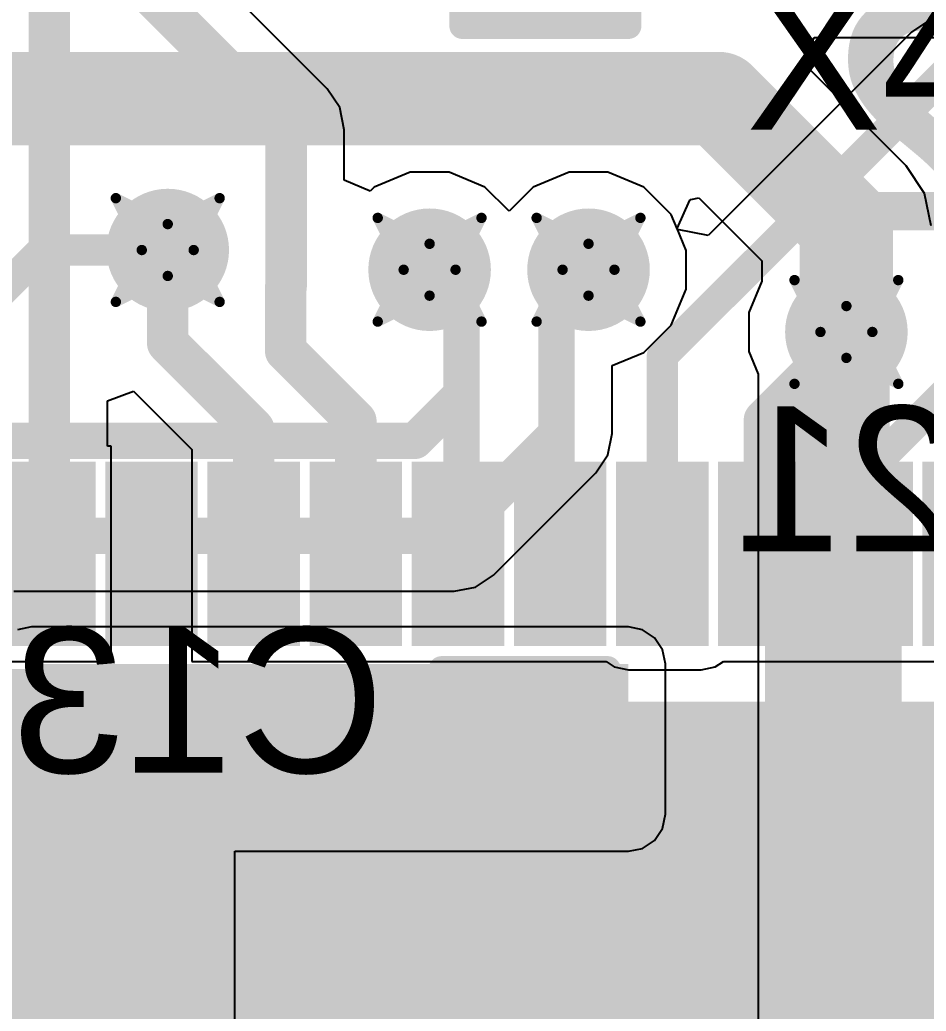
# Model space of a CAD drawing. Header units: inches. Extents: x -8 to 384, y -12 to 64.
# Drawn here: x 5.988 to 10.423, y 10.212 to 15.067 of the extents above; entities that cross this region are included whole.
import ezdxf

# ---------------------------------------------------------------- set-up
doc = ezdxf.new("R2010")
doc.units = ezdxf.units.IN
for name, color, linetype in [('Board_outline', 216, 'Continuous'), ('Bottom Layer', 5, 'Continuous'), ('Bottom Overlay', 54, 'Continuous'), ('Bottom Paste', 16, 'Continuous'), ('Bottom Solder', 6, 'Continuous'), ('Drill Drawing', 1, 'Continuous'), ('Top Layer', 1, 'Continuous'), ('Top Overlay', 2, 'Continuous'), ('Top Paste', 8, 'Continuous'), ('Top Solder', 216, 'Continuous'), ('Via Holes', 16, 'Continuous')]:
    doc.layers.add(name, color=color, linetype=linetype)
doc.styles.add('Arial', font='', dxfattribs={"height": 0.2})
doc.styles.add('Arial_Bold', font='', dxfattribs={"height": 0.2})
doc.styles.get('Arial').set_extended_font_data('Arial')
doc.styles.get('Arial_Bold').set_extended_font_data('Arial', bold=True)

# ---------------------------------------------------------------- blocks, each defined once
blk = doc.blocks.new('QFN64_45')
at = {"layer": 'Top Layer'}
for points in [[(-2.37500033, 4.050000789999999), (-2.37500033, 4.75000193), (-2.12500083, 4.75000193), (-2.12500083, 4.050000789999999)], [(-1.87499879, 4.050000789999999), (-1.87499879, 4.75000193), (-1.62499929, 4.75000193), (-1.62499929, 4.050000789999999)], [(-1.37499979, 4.050000789999999), (-1.37499979, 4.75000193), (-1.12500029, 4.75000193), (-1.12500029, 4.050000789999999)], [(-0.8750007900000001, 4.050000789999999), (-0.8750007900000001, 4.75000193), (-0.6250012899999999, 4.75000193), (-0.6250012899999999, 4.050000789999999)], [(-0.37499925, 4.050000789999999), (-0.37499925, 4.75000193), (-0.12499975, 4.75000193), (-0.12499975, 4.050000789999999)], [(0.12499975, 4.050000789999999), (0.12499975, 4.75000193), (0.37499925, 4.75000193), (0.37499925, 4.050000789999999)], [(0.6250012899999999, 4.050000789999999), (0.6250012899999999, 4.75000193), (0.8750007900000001, 4.75000193), (0.8750007900000001, 4.050000789999999)], [(1.12500029, 4.050000789999999), (1.12500029, 4.75000193), (1.37499979, 4.75000193), (1.37499979, 4.050000789999999)], [(1.62499929, 4.050000789999999), (1.62499929, 4.75000193), (1.87499879, 4.75000193), (1.87499879, 4.050000789999999)], [(3.57500047, -3.57500047), (-3.57500047, -3.57500047), (-3.57500047, 3.57500047), (3.57500047, 3.57500047)]]:
    blk.add_hatch(color=1, dxfattribs=at).paths.add_polyline_path(points)
at = {"layer": 'Top Paste'}
for points in [[(-2.37500033, 4.050000789999999), (-2.37500033, 4.75000193), (-2.12500083, 4.75000193), (-2.12500083, 4.050000789999999)], [(-1.87499879, 4.050000789999999), (-1.87499879, 4.75000193), (-1.62499929, 4.75000193), (-1.62499929, 4.050000789999999)], [(-1.37499979, 4.050000789999999), (-1.37499979, 4.75000193), (-1.12500029, 4.75000193), (-1.12500029, 4.050000789999999)], [(-0.8750007900000001, 4.050000789999999), (-0.8750007900000001, 4.75000193), (-0.6250012899999999, 4.75000193), (-0.6250012899999999, 4.050000789999999)], [(-0.37499925, 4.050000789999999), (-0.37499925, 4.75000193), (-0.12499975, 4.75000193), (-0.12499975, 4.050000789999999)], [(0.12499975, 4.050000789999999), (0.12499975, 4.75000193), (0.37499925, 4.75000193), (0.37499925, 4.050000789999999)], [(0.6250012899999999, 4.050000789999999), (0.6250012899999999, 4.75000193), (0.8750007900000001, 4.75000193), (0.8750007900000001, 4.050000789999999)], [(1.12500029, 4.050000789999999), (1.12500029, 4.75000193), (1.37499979, 4.75000193), (1.37499979, 4.050000789999999)], [(1.62499929, 4.050000789999999), (1.62499929, 4.75000193), (1.87499879, 4.75000193), (1.87499879, 4.050000789999999)], [(3.57500047, -3.57500047), (-3.57500047, -3.57500047), (-3.57500047, 3.57500047), (3.57500047, 3.57500047)]]:
    blk.add_hatch(color=8, dxfattribs=at).paths.add_polyline_path(points)
at = {"layer": 'Top Solder'}
for points in [[(-2.47660033, 3.94840079), (-2.47660033, 4.85160193), (-2.02340083, 4.85160193), (-2.02340083, 3.94840079)], [(-1.97659879, 3.94840079), (-1.97659879, 4.85160193), (-1.52339929, 4.85160193), (-1.52339929, 3.94840079)], [(-1.47659979, 3.94840079), (-1.47659979, 4.85160193), (-1.02340029, 4.85160193), (-1.02340029, 3.94840079)], [(-0.9766007899999999, 3.94840079), (-0.9766007899999999, 4.85160193), (-0.5234012899999999, 4.85160193), (-0.5234012899999999, 3.94840079)], [(-0.47659925, 3.94840079), (-0.47659925, 4.85160193), (-0.02339974999999996, 4.85160193), (-0.02339975000000004, 3.94840079)], [(0.02339974999999996, 3.94840079), (0.02339975000000004, 4.85160193), (0.47659925, 4.85160193), (0.47659925, 3.94840079)], [(0.5234012899999999, 3.94840079), (0.5234012899999999, 4.85160193), (0.9766007899999999, 4.85160193), (0.9766007899999999, 3.94840079)], [(1.02340029, 3.94840079), (1.02340029, 4.85160193), (1.47659979, 4.85160193), (1.47659979, 3.94840079)], [(1.52339929, 3.94840079), (1.52339929, 4.85160193), (1.97659879, 4.85160193), (1.97659879, 3.94840079)], [(2.02340083, 3.94840079), (2.02340083, 4.85160193), (2.47660033, 4.85160193), (2.47660033, 3.94840079)], [(3.676600469999999, -3.67660047), (-3.67660047, -3.676600469999999), (-3.676600469999999, 3.67660047), (3.67660047, 3.676600469999999)]]:
    blk.add_hatch(color=216, dxfattribs=at).paths.add_polyline_path(points)
blk = doc.blocks.new('C___0402_B_91')
at = {"layer": 'Bottom Layer'}
for points in [[(-0.2412999999999999, 0.3174999999999999), (-0.2413000000000001, -0.3175), (-0.6985, -0.3174999999999999), (-0.6985, 0.3175)], [(0.6985, 0.3174999999999999), (0.6985, -0.3175), (0.2412999999999999, -0.3174999999999999), (0.2413000000000001, 0.3175)]]:
    blk.add_hatch(color=5, dxfattribs=at).paths.add_polyline_path(points)
at = {"layer": 'Bottom Paste'}
for points in [[(-0.2412999999999999, 0.3174999999999999), (-0.2413000000000001, -0.3175), (-0.6985, -0.3174999999999999), (-0.6985, 0.3175)], [(0.6985, 0.3174999999999999), (0.6985, -0.3175), (0.2412999999999999, -0.3174999999999999), (0.2413000000000001, 0.3175)]]:
    blk.add_hatch(color=16, dxfattribs=at).paths.add_polyline_path(points)
at = {"layer": 'Bottom Solder'}
for points in [[(-0.1813001199999999, 0.3774998799999999), (-0.1813001200000001, -0.3774998800000001), (-0.7584998799999999, -0.3774998799999999), (-0.7584998799999999, 0.3774998800000001)], [(0.7584998799999999, 0.3774998799999999), (0.7584998799999999, -0.3774998800000001), (0.1813001199999999, -0.3774998799999999), (0.1813001200000001, 0.3774998800000001)]]:
    blk.add_hatch(color=6, dxfattribs=at).paths.add_polyline_path(points)
at = {"layer": 'Bottom Overlay'}
for points in [[(-0.7874, -0.4064, 0.127, 0.127, 0), (-0.7874, 0.4064, 0.127, 0.127, 0)], [(-0.7874, 0.4064, 0.127, 0.127, 0), (-0.2794, 0.4064, 0.127, 0.127, 0)], [(0.2794, 0.4064, 0.127, 0.127, 0), (0.7874, 0.4064, 0.127, 0.127, 0)], [(0.7874, -0.4064, 0.127, 0.127, 0), (0.7874, 0.4064, 0.127, 0.127, 0)], [(-0.7874, -0.4064, 0.127, 0.127, 0), (-0.2794, -0.4064, 0.127, 0.127, 0)], [(0.2794, -0.4064, 0.127, 0.127, 0), (0.7874, -0.4064, 0.127, 0.127, 0)]]:
    blk.add_lwpolyline(points, format="xyseb", dxfattribs=at)
for points in [[(-0.8191499999999999, 0.4064, 0.0635, 0.0635, 1), (-0.7556499999999999, 0.4064, 0.0635, 0.0635, 1)], [(-0.8191499999999999, 0.4064, 0.0635, 0.0635, 1), (-0.7556499999999999, 0.4064, 0.0635, 0.0635, 1)], [(-0.31115, 0.4064, 0.0635, 0.0635, 1), (-0.24765, 0.4064, 0.0635, 0.0635, 1)], [(0.24765, 0.4064, 0.0635, 0.0635, 1), (0.31115, 0.4064, 0.0635, 0.0635, 1)], [(0.7556499999999999, 0.4064, 0.0635, 0.0635, 1), (0.8191499999999999, 0.4064, 0.0635, 0.0635, 1)], [(0.7556499999999999, 0.4064, 0.0635, 0.0635, 1), (0.8191499999999999, 0.4064, 0.0635, 0.0635, 1)], [(-0.8191499999999999, -0.4064, 0.0635, 0.0635, 1), (-0.7556499999999999, -0.4064, 0.0635, 0.0635, 1)], [(-0.8191499999999999, -0.4064, 0.0635, 0.0635, 1), (-0.7556499999999999, -0.4064, 0.0635, 0.0635, 1)], [(-0.31115, -0.4064, 0.0635, 0.0635, 1), (-0.24765, -0.4064, 0.0635, 0.0635, 1)], [(0.24765, -0.4064, 0.0635, 0.0635, 1), (0.31115, -0.4064, 0.0635, 0.0635, 1)], [(0.7556499999999999, -0.4064, 0.0635, 0.0635, 1), (0.8191499999999999, -0.4064, 0.0635, 0.0635, 1)], [(0.7556499999999999, -0.4064, 0.0635, 0.0635, 1), (0.8191499999999999, -0.4064, 0.0635, 0.0635, 1)]]:
    blk.add_lwpolyline(points, format="xyseb", close=True, dxfattribs=at)
blk = doc.blocks.new('C___0402_B_98')
at = {"layer": 'Bottom Layer'}
for points in [[(-0.2413, 0.3175), (-0.2412999999999999, -0.3175), (-0.6985, -0.3175), (-0.6985, 0.3175)], [(0.6985, 0.3175), (0.6985, -0.3175), (0.2413, -0.3175), (0.2412999999999999, 0.3175)]]:
    blk.add_hatch(color=5, dxfattribs=at).paths.add_polyline_path(points)
at = {"layer": 'Bottom Paste'}
for points in [[(-0.2413, 0.3175), (-0.2412999999999999, -0.3175), (-0.6985, -0.3175), (-0.6985, 0.3175)], [(0.6985, 0.3175), (0.6985, -0.3175), (0.2413, -0.3175), (0.2412999999999999, 0.3175)]]:
    blk.add_hatch(color=16, dxfattribs=at).paths.add_polyline_path(points)
at = {"layer": 'Bottom Solder'}
for points in [[(-0.18130012, 0.37749988), (-0.18130012, -0.37749988), (-0.7584998799999999, -0.37749988), (-0.7584998799999999, 0.37749988)], [(0.7584998799999999, 0.37749988), (0.7584998799999999, -0.37749988), (0.18130012, -0.37749988), (0.18130012, 0.37749988)]]:
    blk.add_hatch(color=6, dxfattribs=at).paths.add_polyline_path(points)
at = {"layer": 'Bottom Overlay'}
for points in [[(-0.7874, -0.4064, 0.127, 0.127, 0), (-0.7874, 0.4064, 0.127, 0.127, 0)], [(-0.2794, 0.4064, 0.127, 0.127, 0), (-0.7874, 0.4064, 0.127, 0.127, 0)], [(0.7874, 0.4064, 0.127, 0.127, 0), (0.2794, 0.4064, 0.127, 0.127, 0)], [(0.7874, -0.4064, 0.127, 0.127, 0), (0.7874, 0.4064, 0.127, 0.127, 0)], [(-0.2794, -0.4064, 0.127, 0.127, 0), (-0.7874, -0.4064, 0.127, 0.127, 0)], [(0.7874, -0.4064, 0.127, 0.127, 0), (0.2794, -0.4064, 0.127, 0.127, 0)]]:
    blk.add_lwpolyline(points, format="xyseb", dxfattribs=at)
for points in [[(-0.8191499999999999, 0.4064, 0.0635, 0.0635, 1), (-0.7556499999999999, 0.4064, 0.0635, 0.0635, 1)], [(-0.8191499999999999, 0.4064, 0.0635, 0.0635, 1), (-0.7556499999999999, 0.4064, 0.0635, 0.0635, 1)], [(-0.31115, 0.4064, 0.0635, 0.0635, 1), (-0.24765, 0.4064, 0.0635, 0.0635, 1)], [(0.24765, 0.4064, 0.0635, 0.0635, 1), (0.31115, 0.4064, 0.0635, 0.0635, 1)], [(0.7556499999999999, 0.4064, 0.0635, 0.0635, 1), (0.8191499999999999, 0.4064, 0.0635, 0.0635, 1)], [(0.7556499999999999, 0.4064, 0.0635, 0.0635, 1), (0.8191499999999999, 0.4064, 0.0635, 0.0635, 1)], [(-0.8191499999999999, -0.4064, 0.0635, 0.0635, 1), (-0.7556499999999999, -0.4064, 0.0635, 0.0635, 1)], [(-0.8191499999999999, -0.4064, 0.0635, 0.0635, 1), (-0.7556499999999999, -0.4064, 0.0635, 0.0635, 1)], [(-0.31115, -0.4064, 0.0635, 0.0635, 1), (-0.24765, -0.4064, 0.0635, 0.0635, 1)], [(0.24765, -0.4064, 0.0635, 0.0635, 1), (0.31115, -0.4064, 0.0635, 0.0635, 1)], [(0.7556499999999999, -0.4064, 0.0635, 0.0635, 1), (0.8191499999999999, -0.4064, 0.0635, 0.0635, 1)], [(0.7556499999999999, -0.4064, 0.0635, 0.0635, 1), (0.8191499999999999, -0.4064, 0.0635, 0.0635, 1)]]:
    blk.add_lwpolyline(points, format="xyseb", close=True, dxfattribs=at)
blk = doc.blocks.new('C___0402_B_102')
at = {"layer": 'Bottom Layer'}
for points in [[(-0.2412999999999999, 0.3174999999999999), (-0.2413000000000001, -0.3175), (-0.6985, -0.3174999999999999), (-0.6985, 0.3175)], [(0.6985, 0.3174999999999999), (0.6985, -0.3175), (0.2412999999999999, -0.3174999999999999), (0.2413000000000001, 0.3175)]]:
    blk.add_hatch(color=5, dxfattribs=at).paths.add_polyline_path(points)
at = {"layer": 'Bottom Paste'}
for points in [[(-0.2412999999999999, 0.3174999999999999), (-0.2413000000000001, -0.3175), (-0.6985, -0.3174999999999999), (-0.6985, 0.3175)], [(0.6985, 0.3174999999999999), (0.6985, -0.3175), (0.2412999999999999, -0.3174999999999999), (0.2413000000000001, 0.3175)]]:
    blk.add_hatch(color=16, dxfattribs=at).paths.add_polyline_path(points)
at = {"layer": 'Bottom Solder'}
for points in [[(-0.1813001199999999, 0.3774998799999999), (-0.1813001200000001, -0.3774998800000001), (-0.7584998799999999, -0.3774998799999999), (-0.7584998799999999, 0.3774998800000001)], [(0.7584998799999999, 0.3774998799999999), (0.7584998799999999, -0.3774998800000001), (0.1813001199999999, -0.3774998799999999), (0.1813001200000001, 0.3774998800000001)]]:
    blk.add_hatch(color=6, dxfattribs=at).paths.add_polyline_path(points)
at = {"layer": 'Bottom Overlay'}
for points in [[(-0.7874, -0.4064, 0.127, 0.127, 0), (-0.7874, 0.4064, 0.127, 0.127, 0)], [(-0.7874, 0.4064, 0.127, 0.127, 0), (-0.2794, 0.4064, 0.127, 0.127, 0)], [(0.2794, 0.4064, 0.127, 0.127, 0), (0.7874, 0.4064, 0.127, 0.127, 0)], [(0.7874, -0.4064, 0.127, 0.127, 0), (0.7874, 0.4064, 0.127, 0.127, 0)], [(-0.7874, -0.4064, 0.127, 0.127, 0), (-0.2794, -0.4064, 0.127, 0.127, 0)], [(0.2794, -0.4064, 0.127, 0.127, 0), (0.7874, -0.4064, 0.127, 0.127, 0)]]:
    blk.add_lwpolyline(points, format="xyseb", dxfattribs=at)
for points in [[(-0.8191499999999999, 0.4064, 0.0635, 0.0635, 1), (-0.7556499999999999, 0.4064, 0.0635, 0.0635, 1)], [(-0.8191499999999999, 0.4064, 0.0635, 0.0635, 1), (-0.7556499999999999, 0.4064, 0.0635, 0.0635, 1)], [(-0.31115, 0.4064, 0.0635, 0.0635, 1), (-0.24765, 0.4064, 0.0635, 0.0635, 1)], [(0.24765, 0.4064, 0.0635, 0.0635, 1), (0.31115, 0.4064, 0.0635, 0.0635, 1)], [(0.7556499999999999, 0.4064, 0.0635, 0.0635, 1), (0.8191499999999999, 0.4064, 0.0635, 0.0635, 1)], [(0.7556499999999999, 0.4064, 0.0635, 0.0635, 1), (0.8191499999999999, 0.4064, 0.0635, 0.0635, 1)], [(-0.8191499999999999, -0.4064, 0.0635, 0.0635, 1), (-0.7556499999999999, -0.4064, 0.0635, 0.0635, 1)], [(-0.8191499999999999, -0.4064, 0.0635, 0.0635, 1), (-0.7556499999999999, -0.4064, 0.0635, 0.0635, 1)], [(-0.31115, -0.4064, 0.0635, 0.0635, 1), (-0.24765, -0.4064, 0.0635, 0.0635, 1)], [(0.24765, -0.4064, 0.0635, 0.0635, 1), (0.31115, -0.4064, 0.0635, 0.0635, 1)], [(0.7556499999999999, -0.4064, 0.0635, 0.0635, 1), (0.8191499999999999, -0.4064, 0.0635, 0.0635, 1)], [(0.7556499999999999, -0.4064, 0.0635, 0.0635, 1), (0.8191499999999999, -0.4064, 0.0635, 0.0635, 1)]]:
    blk.add_lwpolyline(points, format="xyseb", close=True, dxfattribs=at)
blk = doc.blocks.new('C___0402_103')
at = {"layer": 'Top Layer'}
for points in [[(-0.6985, -0.3175), (-0.6985, 0.3175), (-0.2412999999999999, 0.3175), (-0.2413, -0.3175)], [(0.2412999999999999, -0.3175), (0.2413, 0.3175), (0.6985, 0.3175), (0.6985, -0.3175)]]:
    blk.add_hatch(color=1, dxfattribs=at).paths.add_polyline_path(points)
at = {"layer": 'Top Paste'}
for points in [[(-0.6985, -0.3175), (-0.6985, 0.3175), (-0.2412999999999999, 0.3175), (-0.2413, -0.3175)], [(0.2412999999999999, -0.3175), (0.2413, 0.3175), (0.6985, 0.3175), (0.6985, -0.3175)]]:
    blk.add_hatch(color=8, dxfattribs=at).paths.add_polyline_path(points)
at = {"layer": 'Top Solder'}
for points in [[(-0.7584998799999999, -0.37749988), (-0.7584998799999999, 0.37749988), (-0.18130012, 0.37749988), (-0.18130012, -0.37749988)], [(0.18130012, -0.37749988), (0.18130012, 0.37749988), (0.7584998799999999, 0.37749988), (0.7584998799999999, -0.37749988)]]:
    blk.add_hatch(color=216, dxfattribs=at).paths.add_polyline_path(points)
at = {"layer": 'Top Overlay'}
for points in [[(-0.7874, 0.4064, 0.127, 0.127, 0), (-0.2794, 0.4064, 0.127, 0.127, 0)], [(-0.7874, 0.4064, 0.127, 0.127, 0), (-0.7874, -0.4064, 0.127, 0.127, 0)], [(0.2794, 0.4064, 0.127, 0.127, 0), (0.7874, 0.4064, 0.127, 0.127, 0)], [(0.7874, 0.4064, 0.127, 0.127, 0), (0.7874, -0.4064, 0.127, 0.127, 0)], [(-0.7874, -0.4064, 0.127, 0.127, 0), (-0.2794, -0.4064, 0.127, 0.127, 0)], [(0.2794, -0.4064, 0.127, 0.127, 0), (0.7874, -0.4064, 0.127, 0.127, 0)]]:
    blk.add_lwpolyline(points, format="xyseb", dxfattribs=at)
for points in [[(-0.8191499999999999, 0.4064, 0.0635, 0.0635, 1), (-0.7556499999999999, 0.4064, 0.0635, 0.0635, 1)], [(-0.8191499999999999, 0.4064, 0.0635, 0.0635, 1), (-0.7556499999999999, 0.4064, 0.0635, 0.0635, 1)], [(-0.31115, 0.4064, 0.0635, 0.0635, 1), (-0.24765, 0.4064, 0.0635, 0.0635, 1)], [(0.24765, 0.4064, 0.0635, 0.0635, 1), (0.31115, 0.4064, 0.0635, 0.0635, 1)], [(0.7556499999999999, 0.4064, 0.0635, 0.0635, 1), (0.8191499999999999, 0.4064, 0.0635, 0.0635, 1)], [(0.7556499999999999, 0.4064, 0.0635, 0.0635, 1), (0.8191499999999999, 0.4064, 0.0635, 0.0635, 1)], [(-0.8191499999999999, -0.4064, 0.0635, 0.0635, 1), (-0.7556499999999999, -0.4064, 0.0635, 0.0635, 1)], [(-0.8191499999999999, -0.4064, 0.0635, 0.0635, 1), (-0.7556499999999999, -0.4064, 0.0635, 0.0635, 1)], [(-0.31115, -0.4064, 0.0635, 0.0635, 1), (-0.24765, -0.4064, 0.0635, 0.0635, 1)], [(0.24765, -0.4064, 0.0635, 0.0635, 1), (0.31115, -0.4064, 0.0635, 0.0635, 1)], [(0.7556499999999999, -0.4064, 0.0635, 0.0635, 1), (0.8191499999999999, -0.4064, 0.0635, 0.0635, 1)], [(0.7556499999999999, -0.4064, 0.0635, 0.0635, 1), (0.8191499999999999, -0.4064, 0.0635, 0.0635, 1)]]:
    blk.add_lwpolyline(points, format="xyseb", close=True, dxfattribs=at)

msp = doc.modelspace()

# ---------------------------------------------------------------- hatches: boundary and pattern name
at = {"layer": 'Bottom Layer'}
h = msp.add_hatch(color=5, dxfattribs=at)
edge = h.paths.add_edge_path()
edge.add_arc((6.71139882, 13.93955048), 0.2999994, 0, 360)
h = msp.add_hatch(color=5, dxfattribs=at)
edge = h.paths.add_edge_path()
edge.add_arc((7.993100599999999, 13.843), 0.2999994, 0, 360)
h = msp.add_hatch(color=5, dxfattribs=at)
edge = h.paths.add_edge_path()
edge.add_arc((8.7708994, 13.843), 0.2999994, 0, 360)
h = msp.add_hatch(color=5, dxfattribs=at)
edge = h.paths.add_edge_path()
edge.add_arc((10.03302286, 13.53817714), 0.2999994, 0, 360)
for points in [[(6.045199999999999, 11.176), (8.966199999999999, 11.176), (8.966199999999999, 11.9126), (6.045199999999999, 11.9126)], [(5.715, 8.128), (6.858, 8.128), (6.858, 11.8872), (5.715, 11.8872)], [(7.112, 4.089399999999999), (8.966199999999999, 4.089399999999999), (8.966199999999999, 10.9728), (7.112, 10.9728)]]:
    msp.add_hatch(color=5, dxfattribs=at).paths.add_polyline_path(points)
at = {"layer": 'Top Layer'}
h = msp.add_hatch(color=1, dxfattribs=at)
edge = h.paths.add_edge_path()
edge.add_arc((6.71139882, 13.93955048), 0.2999994, 0, 360)
h = msp.add_hatch(color=1, dxfattribs=at)
edge = h.paths.add_edge_path()
edge.add_arc((7.993100599999999, 13.843), 0.2999994, 0, 360)
h = msp.add_hatch(color=1, dxfattribs=at)
edge = h.paths.add_edge_path()
edge.add_arc((8.7708994, 13.843), 0.2999994, 0, 360)
h = msp.add_hatch(color=1, dxfattribs=at)
edge = h.paths.add_edge_path()
edge.add_arc((10.03302286, 13.53817714), 0.2999994, 0, 360)
msp.add_hatch(color=1, dxfattribs=at).paths.add_polyline_path([(8.966199999999999, 12.065), (9.3218, 12.065), (9.3218, 12.81923268), (8.966199999999999, 12.81923268)])
at = {"layer": 'Via Holes'}
h = msp.add_hatch(color=7, dxfattribs=at)
edge = h.paths.add_edge_path()
edge.add_arc((6.71139882, 13.93955048), 0.1499997, 0, 360)
h = msp.add_hatch(color=7, dxfattribs=at)
edge = h.paths.add_edge_path()
edge.add_arc((7.993100599999999, 13.843), 0.1499997, 0, 360)
h = msp.add_hatch(color=7, dxfattribs=at)
edge = h.paths.add_edge_path()
edge.add_arc((8.7708994, 13.843), 0.1499997, 0, 360)
h = msp.add_hatch(color=7, dxfattribs=at)
edge = h.paths.add_edge_path()
edge.add_arc((10.03302286, 13.53817714), 0.1499997, 0, 360)

# ---------------------------------------------------------------- linework, layer by layer
at = {"layer": 'Board_outline'}
msp.add_lwpolyline([(37.53680072, 13.3604, 0.254, 0.254, 1), (-7.46320072, 13.3604, 0.254, 0.254, 1)], format="xyseb", close=True, dxfattribs=at)
at = {"layer": 'Bottom Layer'}
for p, q in [((9.82333316, 14.85402414), (9.8759391, 14.98102414)), ((9.8759391, 14.98102414), (12.15500236, 14.98102414)), ((10.32599916, 14.35135814), (9.82333316, 14.85402414)), ((10.41582118, 14.21692864), (10.32599916, 14.35135814)), ((9.20452312, 14.0446887), (9.267172219999999, 14.18371814)), ((9.267172219999999, 14.18371814), (9.27230556, 14.18766022)), ((9.27230556, 14.18766022), (9.31016934, 14.19519132)), ((9.31016934, 14.19519132), (9.618637099999999, 13.88672356)), ((10.44736544, 14.05835898), (10.41582118, 14.21692864)), ((9.2486988, 13.93803918), (9.20452312, 14.0446887)), ((9.2486988, 13.74796082), (9.2486988, 13.93803918)), ((9.618637099999999, 13.88672356), (9.618637099999999, 13.78631228)), ((9.17595828, 13.57234776), (9.2486988, 13.74796082)), ((9.618637099999999, 13.78631228), (9.55522346, 13.63321632)), ((9.55522346, 13.63321632), (9.55522346, 13.44313796)), ((9.04155164, 13.43794112), (9.17595828, 13.57234776)), ((8.886334779999999, 13.37364864), (9.04155164, 13.43794112)), ((9.55522346, 13.44313796), (9.60116444, 13.33222632)), ((8.886334779999999, 13.04087816), (8.886334779999999, 13.37364864)), ((9.60116444, 13.33222632), (9.60116444, 11.70147266)), ((8.865636319999998, 12.9368042), (8.886337319999999, 13.04086546)), ((8.886337319999999, 13.04086546), (8.886334779999999, 13.04087816)), ((8.806690539999998, 12.84858492), (8.865636319999998, 12.9368042)), ((8.30580508, 12.34769946), (8.80668292, 12.84857984)), ((8.80668292, 12.84857984), (8.806690539999998, 12.84858492)), ((8.2175858, 12.28875368), (8.30580508, 12.34769946)), ((8.11352454, 12.26805522), (8.2175858, 12.28875368)), ((5.957531899999999, 12.26805522), (8.11352454, 12.26805522)), ((6.045199999999999, 12.09388234), (5.97583006, 12.08008252)), ((8.966199999999999, 12.09388234), (6.045199999999999, 12.09388234)), ((9.03557248, 12.08008252), (8.966199999999999, 12.09388234)), ((9.094386179999999, 12.04078618), (9.03557248, 12.08008252)), ((9.13368252, 11.98197248), (9.094386179999999, 12.04078618)), ((9.14748234, 11.9126), (9.13368252, 11.98197248)), ((9.14748234, 11.176), (9.14748234, 11.9126)), ((9.60116444, 11.70147266), (9.60116444, 4.06748234)), ((9.13368252, 11.10662752), (9.14748234, 11.176)), ((9.094386179999999, 11.04781382), (9.13368252, 11.10662752)), ((9.03557248, 11.00851748), (9.094386179999999, 11.04781382)), ((7.039282340000001, 8.128), (7.039282340000001, 10.99471766)), ((7.039282340000001, 10.99471766), (8.966199999999999, 10.99471766)), ((8.966199999999999, 10.99471766), (9.03557248, 11.00851748))]:
    msp.add_line(p, q, dxfattribs=at)
for points in [[(4.368799999999999, 14.6812, 0.4571999999999999, 0.4571999999999999, 0), (9.410158979999999, 14.6812, 0.4571999999999999, 0.4571999999999999, 0)], [(9.410158979999999, 14.6812, 0.4571999999999999, 0.4571999999999999, 0), (10.033, 14.05835898, 0.4571999999999999, 0.4571999999999999, 0)], [(10.033, 13.5382, 0.4571999999999999, 0.4571999999999999, 0), (10.033, 14.05835898, 0.4571999999999999, 0.4571999999999999, 0)], [(4.495799999999999, 12.33462862, 0.1524, 0.1524, 0), (6.10072186, 13.93955048, 0.1524, 0.1524, 0)], [(6.10072186, 13.93955048, 0.1524, 0.1524, 0), (6.71139882, 13.93955048, 0.1524, 0.1524, 0)], [(7.993100599999999, 13.843, 0.1778, 0.1778, 0), (8.14959, 13.6865106, 0.1778, 0.1778, 0)], [(8.61441, 13.6865106, 0.1778, 0.1778, 0), (8.7708994, 13.843, 0.1778, 0.1778, 0)], [(8.14959, 13.2334, 0.1778, 0.1778, 0), (8.14959, 13.6865106, 0.1778, 0.1778, 0)], [(8.61441, 13.04086546, 0.1778, 0.1778, 0), (8.61441, 13.6865106, 0.1778, 0.1778, 0)], [(10.01552734, 13.52068162, 0.4571999999999999, 0.4571999999999999, 0), (10.03302286, 13.53817714, 0.4571999999999999, 0.4571999999999999, 0)], [(10.01552734, 11.70147266, 0.4571999999999999, 0.4571999999999999, 0), (10.01552734, 13.52068162, 0.4571999999999999, 0.4571999999999999, 0)], [(7.92099, 13.0048, 0.1778, 0.1778, 0), (8.14959, 13.2334, 0.1778, 0.1778, 0)], [(8.11352454, 12.53998, 0.1778, 0.1778, 0), (8.61441, 13.04086546, 0.1778, 0.1778, 0)], [(5.6509031, 13.0048, 0.1778, 0.1778, 0), (7.92099, 13.0048, 0.1778, 0.1778, 0)], [(5.843437639999999, 12.53998, 0.1778, 0.1778, 0), (8.11352454, 12.53998, 0.1778, 0.1778, 0)], [(10.01552734, 3.581399999999999, 0.4571999999999999, 0.4571999999999999, 0), (10.01552734, 11.70147266, 0.4571999999999999, 0.4571999999999999, 0)]]:
    msp.add_lwpolyline(points, format="xyseb", dxfattribs=at)
for points in [[(9.295858979999998, 14.6812, 0.2286, 0.2286, 1), (9.524458979999999, 14.6812, 0.2286, 0.2286, 1)], [(9.295858979999998, 14.6812, 0.2286, 0.2286, 1), (9.524458979999999, 14.6812, 0.2286, 0.2286, 1)], [(9.9187, 14.05835898, 0.2286, 0.2286, 1), (10.1473, 14.05835898, 0.2286, 0.2286, 1)], [(9.9187, 14.05835898, 0.2286, 0.2286, 1), (10.1473, 14.05835898, 0.2286, 0.2286, 1)], [(6.06262186, 13.93955048, 0.0762, 0.0762, 1), (6.13882186, 13.93955048, 0.0762, 0.0762, 1)], [(6.06262186, 13.93955048, 0.0762, 0.0762, 1), (6.13882186, 13.93955048, 0.0762, 0.0762, 1)], [(6.67329882, 13.93955048, 0.0762, 0.0762, 1), (6.749498819999999, 13.93955048, 0.0762, 0.0762, 1)], [(7.948650600000001, 13.843, 0.08889999999999999, 0.08889999999999999, 1), (8.0375506, 13.843, 0.08889999999999999, 0.08889999999999999, 1)], [(8.7264494, 13.843, 0.08889999999999999, 0.08889999999999999, 1), (8.8153494, 13.843, 0.08889999999999999, 0.08889999999999999, 1)], [(8.105139999999999, 13.6865106, 0.08889999999999999, 0.08889999999999999, 1), (8.19404, 13.6865106, 0.08889999999999999, 0.08889999999999999, 1)], [(8.105139999999999, 13.6865106, 0.08889999999999999, 0.08889999999999999, 1), (8.19404, 13.6865106, 0.08889999999999999, 0.08889999999999999, 1)], [(8.569959999999998, 13.6865106, 0.08889999999999999, 0.08889999999999999, 1), (8.658859999999999, 13.6865106, 0.08889999999999999, 0.08889999999999999, 1)], [(8.569959999999998, 13.6865106, 0.08889999999999999, 0.08889999999999999, 1), (8.658859999999999, 13.6865106, 0.08889999999999999, 0.08889999999999999, 1)], [(9.90122734, 13.52068162, 0.2286, 0.2286, 1), (10.12982734, 13.52068162, 0.2286, 0.2286, 1)], [(9.90122734, 13.52068162, 0.2286, 0.2286, 1), (10.12982734, 13.52068162, 0.2286, 0.2286, 1)], [(9.9187, 13.5382, 0.2286, 0.2286, 1), (10.1473, 13.5382, 0.2286, 0.2286, 1)], [(9.918722859999999, 13.53817714, 0.2286, 0.2286, 1), (10.14732286, 13.53817714, 0.2286, 0.2286, 1)], [(8.105139999999999, 13.2334, 0.08889999999999999, 0.08889999999999999, 1), (8.19404, 13.2334, 0.08889999999999999, 0.08889999999999999, 1)], [(8.105139999999999, 13.2334, 0.08889999999999999, 0.08889999999999999, 1), (8.19404, 13.2334, 0.08889999999999999, 0.08889999999999999, 1)], [(8.569959999999998, 13.04086546, 0.08889999999999999, 0.08889999999999999, 1), (8.658859999999999, 13.04086546, 0.08889999999999999, 0.08889999999999999, 1)], [(8.569959999999998, 13.04086546, 0.08889999999999999, 0.08889999999999999, 1), (8.658859999999999, 13.04086546, 0.08889999999999999, 0.08889999999999999, 1)], [(7.876539999999999, 13.0048, 0.08889999999999999, 0.08889999999999999, 1), (7.965439999999999, 13.0048, 0.08889999999999999, 0.08889999999999999, 1)], [(7.876539999999999, 13.0048, 0.08889999999999999, 0.08889999999999999, 1), (7.965439999999999, 13.0048, 0.08889999999999999, 0.08889999999999999, 1)], [(8.06907454, 12.53998, 0.08889999999999999, 0.08889999999999999, 1), (8.15797454, 12.53998, 0.08889999999999999, 0.08889999999999999, 1)], [(8.06907454, 12.53998, 0.08889999999999999, 0.08889999999999999, 1), (8.15797454, 12.53998, 0.08889999999999999, 0.08889999999999999, 1)], [(9.90122734, 11.70147266, 0.2286, 0.2286, 1), (10.12982734, 11.70147266, 0.2286, 0.2286, 1)], [(9.90122734, 11.70147266, 0.2286, 0.2286, 1), (10.12982734, 11.70147266, 0.2286, 0.2286, 1)]]:
    msp.add_lwpolyline(points, format="xyseb", close=True, dxfattribs=at)
at = {"layer": 'Drill Drawing'}
for points in [[(6.45739882, 14.19355048, 0.0508, 0.0508, 0), (6.71139882, 14.06655048, 0.0508, 0.0508, 0)], [(6.45739882, 14.19355048, 0.0508, 0.0508, 0), (6.584398820000001, 13.93955048, 0.0508, 0.0508, 0)], [(6.71139882, 14.06655048, 0.0508, 0.0508, 0), (6.965398819999999, 14.19355048, 0.0508, 0.0508, 0)], [(6.838398819999999, 13.93955048, 0.0508, 0.0508, 0), (6.965398819999999, 14.19355048, 0.0508, 0.0508, 0)], [(7.7391006, 14.097, 0.0508, 0.0508, 0), (7.993100599999999, 13.97, 0.0508, 0.0508, 0)], [(7.7391006, 14.097, 0.0508, 0.0508, 0), (7.866100599999999, 13.843, 0.0508, 0.0508, 0)], [(7.993100599999999, 13.97, 0.0508, 0.0508, 0), (8.2471006, 14.097, 0.0508, 0.0508, 0)], [(8.120100599999999, 13.843, 0.0508, 0.0508, 0), (8.2471006, 14.097, 0.0508, 0.0508, 0)], [(8.5168994, 14.097, 0.0508, 0.0508, 0), (8.7708994, 13.97, 0.0508, 0.0508, 0)], [(8.5168994, 14.097, 0.0508, 0.0508, 0), (8.643899399999999, 13.843, 0.0508, 0.0508, 0)], [(8.7708994, 13.97, 0.0508, 0.0508, 0), (9.024899399999999, 14.097, 0.0508, 0.0508, 0)], [(8.897899399999998, 13.843, 0.0508, 0.0508, 0), (9.024899399999999, 14.097, 0.0508, 0.0508, 0)], [(6.45739882, 13.68555048, 0.0508, 0.0508, 0), (6.584398820000001, 13.93955048, 0.0508, 0.0508, 0)], [(6.838398819999999, 13.93955048, 0.0508, 0.0508, 0), (6.965398819999999, 13.68555048, 0.0508, 0.0508, 0)], [(6.45739882, 13.68555048, 0.0508, 0.0508, 0), (6.71139882, 13.81255048, 0.0508, 0.0508, 0)], [(6.71139882, 13.81255048, 0.0508, 0.0508, 0), (6.965398819999999, 13.68555048, 0.0508, 0.0508, 0)], [(7.7391006, 13.589, 0.0508, 0.0508, 0), (7.866100599999999, 13.843, 0.0508, 0.0508, 0)], [(8.120100599999999, 13.843, 0.0508, 0.0508, 0), (8.2471006, 13.589, 0.0508, 0.0508, 0)], [(8.5168994, 13.589, 0.0508, 0.0508, 0), (8.643899399999999, 13.843, 0.0508, 0.0508, 0)], [(8.897899399999998, 13.843, 0.0508, 0.0508, 0), (9.024899399999999, 13.589, 0.0508, 0.0508, 0)], [(9.77902286, 13.79217714, 0.0508, 0.0508, 0), (10.03302286, 13.66517714, 0.0508, 0.0508, 0)], [(9.77902286, 13.79217714, 0.0508, 0.0508, 0), (9.906022859999998, 13.53817714, 0.0508, 0.0508, 0)], [(10.03302286, 13.66517714, 0.0508, 0.0508, 0), (10.28702286, 13.79217714, 0.0508, 0.0508, 0)], [(10.16002286, 13.53817714, 0.0508, 0.0508, 0), (10.28702286, 13.79217714, 0.0508, 0.0508, 0)], [(7.7391006, 13.589, 0.0508, 0.0508, 0), (7.993100599999999, 13.716, 0.0508, 0.0508, 0)], [(7.993100599999999, 13.716, 0.0508, 0.0508, 0), (8.2471006, 13.589, 0.0508, 0.0508, 0)], [(8.5168994, 13.589, 0.0508, 0.0508, 0), (8.7708994, 13.716, 0.0508, 0.0508, 0)], [(8.7708994, 13.716, 0.0508, 0.0508, 0), (9.024899399999999, 13.589, 0.0508, 0.0508, 0)], [(9.77902286, 13.28417714, 0.0508, 0.0508, 0), (9.906022859999998, 13.53817714, 0.0508, 0.0508, 0)], [(10.16002286, 13.53817714, 0.0508, 0.0508, 0), (10.28702286, 13.28417714, 0.0508, 0.0508, 0)], [(9.77902286, 13.28417714, 0.0508, 0.0508, 0), (10.03302286, 13.41117714, 0.0508, 0.0508, 0)], [(10.03302286, 13.41117714, 0.0508, 0.0508, 0), (10.28702286, 13.28417714, 0.0508, 0.0508, 0)]]:
    msp.add_lwpolyline(points, format="xyseb", dxfattribs=at)
for points in [[(6.44469882, 14.19355048, 0.0254, 0.0254, 1), (6.47009882, 14.19355048, 0.0254, 0.0254, 1)], [(6.44469882, 14.19355048, 0.0254, 0.0254, 1), (6.47009882, 14.19355048, 0.0254, 0.0254, 1)], [(6.952698819999999, 14.19355048, 0.0254, 0.0254, 1), (6.978098819999999, 14.19355048, 0.0254, 0.0254, 1)], [(6.952698819999999, 14.19355048, 0.0254, 0.0254, 1), (6.978098819999999, 14.19355048, 0.0254, 0.0254, 1)], [(6.698698820000001, 14.06655048, 0.0254, 0.0254, 1), (6.72409882, 14.06655048, 0.0254, 0.0254, 1)], [(6.698698820000001, 14.06655048, 0.0254, 0.0254, 1), (6.72409882, 14.06655048, 0.0254, 0.0254, 1)], [(7.726400599999999, 14.097, 0.0254, 0.0254, 1), (7.751800599999999, 14.097, 0.0254, 0.0254, 1)], [(7.726400599999999, 14.097, 0.0254, 0.0254, 1), (7.751800599999999, 14.097, 0.0254, 0.0254, 1)], [(8.234400599999999, 14.097, 0.0254, 0.0254, 1), (8.2598006, 14.097, 0.0254, 0.0254, 1)], [(8.234400599999999, 14.097, 0.0254, 0.0254, 1), (8.2598006, 14.097, 0.0254, 0.0254, 1)], [(8.504199400000001, 14.097, 0.0254, 0.0254, 1), (8.5295994, 14.097, 0.0254, 0.0254, 1)], [(8.504199400000001, 14.097, 0.0254, 0.0254, 1), (8.5295994, 14.097, 0.0254, 0.0254, 1)], [(9.012199399999998, 14.097, 0.0254, 0.0254, 1), (9.0375994, 14.097, 0.0254, 0.0254, 1)], [(9.012199399999998, 14.097, 0.0254, 0.0254, 1), (9.0375994, 14.097, 0.0254, 0.0254, 1)], [(7.980400599999999, 13.97, 0.0254, 0.0254, 1), (8.005800599999999, 13.97, 0.0254, 0.0254, 1)], [(7.980400599999999, 13.97, 0.0254, 0.0254, 1), (8.005800599999999, 13.97, 0.0254, 0.0254, 1)], [(8.758199399999999, 13.97, 0.0254, 0.0254, 1), (8.783599399999998, 13.97, 0.0254, 0.0254, 1)], [(8.758199399999999, 13.97, 0.0254, 0.0254, 1), (8.783599399999998, 13.97, 0.0254, 0.0254, 1)], [(6.57169882, 13.93955048, 0.0254, 0.0254, 1), (6.59709882, 13.93955048, 0.0254, 0.0254, 1)], [(6.57169882, 13.93955048, 0.0254, 0.0254, 1), (6.59709882, 13.93955048, 0.0254, 0.0254, 1)], [(6.825698819999999, 13.93955048, 0.0254, 0.0254, 1), (6.851098819999999, 13.93955048, 0.0254, 0.0254, 1)], [(6.825698819999999, 13.93955048, 0.0254, 0.0254, 1), (6.851098819999999, 13.93955048, 0.0254, 0.0254, 1)], [(6.698698820000001, 13.81255048, 0.0254, 0.0254, 1), (6.72409882, 13.81255048, 0.0254, 0.0254, 1)], [(6.698698820000001, 13.81255048, 0.0254, 0.0254, 1), (6.72409882, 13.81255048, 0.0254, 0.0254, 1)], [(7.8534006, 13.843, 0.0254, 0.0254, 1), (7.878800599999999, 13.843, 0.0254, 0.0254, 1)], [(7.8534006, 13.843, 0.0254, 0.0254, 1), (7.878800599999999, 13.843, 0.0254, 0.0254, 1)], [(8.1074006, 13.843, 0.0254, 0.0254, 1), (8.1328006, 13.843, 0.0254, 0.0254, 1)], [(8.1074006, 13.843, 0.0254, 0.0254, 1), (8.1328006, 13.843, 0.0254, 0.0254, 1)], [(8.631199399999998, 13.843, 0.0254, 0.0254, 1), (8.6565994, 13.843, 0.0254, 0.0254, 1)], [(8.631199399999998, 13.843, 0.0254, 0.0254, 1), (8.6565994, 13.843, 0.0254, 0.0254, 1)], [(8.8851994, 13.843, 0.0254, 0.0254, 1), (8.910599399999999, 13.843, 0.0254, 0.0254, 1)], [(8.8851994, 13.843, 0.0254, 0.0254, 1), (8.910599399999999, 13.843, 0.0254, 0.0254, 1)], [(9.766322859999999, 13.79217714, 0.0254, 0.0254, 1), (9.791722859999998, 13.79217714, 0.0254, 0.0254, 1)], [(9.766322859999999, 13.79217714, 0.0254, 0.0254, 1), (9.791722859999998, 13.79217714, 0.0254, 0.0254, 1)], [(10.27432286, 13.79217714, 0.0254, 0.0254, 1), (10.29972286, 13.79217714, 0.0254, 0.0254, 1)], [(10.27432286, 13.79217714, 0.0254, 0.0254, 1), (10.29972286, 13.79217714, 0.0254, 0.0254, 1)], [(7.980400599999999, 13.716, 0.0254, 0.0254, 1), (8.005800599999999, 13.716, 0.0254, 0.0254, 1)], [(7.980400599999999, 13.716, 0.0254, 0.0254, 1), (8.005800599999999, 13.716, 0.0254, 0.0254, 1)], [(8.758199399999999, 13.716, 0.0254, 0.0254, 1), (8.783599399999998, 13.716, 0.0254, 0.0254, 1)], [(8.758199399999999, 13.716, 0.0254, 0.0254, 1), (8.783599399999998, 13.716, 0.0254, 0.0254, 1)], [(6.44469882, 13.68555048, 0.0254, 0.0254, 1), (6.47009882, 13.68555048, 0.0254, 0.0254, 1)], [(6.44469882, 13.68555048, 0.0254, 0.0254, 1), (6.47009882, 13.68555048, 0.0254, 0.0254, 1)], [(6.952698819999999, 13.68555048, 0.0254, 0.0254, 1), (6.978098819999999, 13.68555048, 0.0254, 0.0254, 1)], [(6.952698819999999, 13.68555048, 0.0254, 0.0254, 1), (6.978098819999999, 13.68555048, 0.0254, 0.0254, 1)], [(10.02032286, 13.66517714, 0.0254, 0.0254, 1), (10.04572286, 13.66517714, 0.0254, 0.0254, 1)], [(10.02032286, 13.66517714, 0.0254, 0.0254, 1), (10.04572286, 13.66517714, 0.0254, 0.0254, 1)], [(7.726400599999999, 13.589, 0.0254, 0.0254, 1), (7.751800599999999, 13.589, 0.0254, 0.0254, 1)], [(7.726400599999999, 13.589, 0.0254, 0.0254, 1), (7.751800599999999, 13.589, 0.0254, 0.0254, 1)], [(8.234400599999999, 13.589, 0.0254, 0.0254, 1), (8.2598006, 13.589, 0.0254, 0.0254, 1)], [(8.234400599999999, 13.589, 0.0254, 0.0254, 1), (8.2598006, 13.589, 0.0254, 0.0254, 1)], [(8.504199400000001, 13.589, 0.0254, 0.0254, 1), (8.5295994, 13.589, 0.0254, 0.0254, 1)], [(8.504199400000001, 13.589, 0.0254, 0.0254, 1), (8.5295994, 13.589, 0.0254, 0.0254, 1)], [(9.012199399999998, 13.589, 0.0254, 0.0254, 1), (9.0375994, 13.589, 0.0254, 0.0254, 1)], [(9.012199399999998, 13.589, 0.0254, 0.0254, 1), (9.0375994, 13.589, 0.0254, 0.0254, 1)], [(9.89332286, 13.53817714, 0.0254, 0.0254, 1), (9.918722859999999, 13.53817714, 0.0254, 0.0254, 1)], [(9.89332286, 13.53817714, 0.0254, 0.0254, 1), (9.918722859999999, 13.53817714, 0.0254, 0.0254, 1)], [(10.14732286, 13.53817714, 0.0254, 0.0254, 1), (10.17272286, 13.53817714, 0.0254, 0.0254, 1)], [(10.14732286, 13.53817714, 0.0254, 0.0254, 1), (10.17272286, 13.53817714, 0.0254, 0.0254, 1)], [(10.02032286, 13.41117714, 0.0254, 0.0254, 1), (10.04572286, 13.41117714, 0.0254, 0.0254, 1)], [(10.02032286, 13.41117714, 0.0254, 0.0254, 1), (10.04572286, 13.41117714, 0.0254, 0.0254, 1)], [(9.766322859999999, 13.28417714, 0.0254, 0.0254, 1), (9.791722859999998, 13.28417714, 0.0254, 0.0254, 1)], [(9.766322859999999, 13.28417714, 0.0254, 0.0254, 1), (9.791722859999998, 13.28417714, 0.0254, 0.0254, 1)], [(10.27432286, 13.28417714, 0.0254, 0.0254, 1), (10.29972286, 13.28417714, 0.0254, 0.0254, 1)], [(10.27432286, 13.28417714, 0.0254, 0.0254, 1), (10.29972286, 13.28417714, 0.0254, 0.0254, 1)]]:
    msp.add_lwpolyline(points, format="xyseb", close=True, dxfattribs=at)
at = {"layer": 'Top Layer'}
for p, q in [((7.49227102, 14.72920092), (6.9142737, 15.30720078)), ((10.43626564, 15.06326172), (10.35224752, 15.00712264)), ((10.35224752, 15.00712264), (9.35599602, 14.01087114)), ((7.492278639999999, 14.72919584), (7.49227102, 14.72920092)), ((7.55403112, 14.6367754), (7.492278639999999, 14.72919584)), ((7.575715099999999, 14.5277586), (7.55403112, 14.6367754)), ((7.575715099999999, 14.28093156), (7.575715099999999, 14.5277586)), ((7.702715099999999, 14.22832562), (7.575715099999999, 14.28093156)), ((7.898061419999999, 14.3207994), (7.72244836, 14.24805888)), ((8.08813978, 14.3207994), (7.898061419999999, 14.3207994)), ((8.263752839999999, 14.24805888), (8.08813978, 14.3207994)), ((8.67586022, 14.3207994), (8.500247159999999, 14.24805888)), ((8.86593858, 14.3207994), (8.67586022, 14.3207994)), ((9.04155164, 14.24805888), (8.86593858, 14.3207994)), ((7.72244836, 14.24805888), (7.702715099999999, 14.22832562)), ((8.382, 14.12981172), (8.263752839999999, 14.24805888)), ((8.500247159999999, 14.24805888), (8.382, 14.12981172)), ((9.17595828, 14.11365224), (9.04155164, 14.24805888)), ((9.20618936, 14.04067042), (9.17595828, 14.11365224)), ((9.35599602, 14.01087114), (9.20618936, 14.04067042)), ((6.416873119999999, 13.20042064), (6.54387312, 13.24838092)), ((6.54387312, 13.24838092), (6.82920148, 12.96305256)), ((6.416873119999999, 12.97960066), (6.416873119999999, 13.20042064)), ((6.4347979, 12.97960066), (6.416873119999999, 12.97960066)), ((6.4347979, 11.92400206), (6.4347979, 12.97960066)), ((6.82920148, 12.96305256), (6.82920148, 11.92400206)), ((4.509800479999999, 11.92400206), (6.4347979, 11.92400206)), ((6.82920148, 11.92400206), (8.85718828, 11.92400206)), ((8.85718828, 11.92400206), (8.896827519999999, 11.89751748)), ((8.896827519999999, 11.89751748), (8.966199999999999, 11.88371766)), ((9.3218, 11.88371766), (9.39117248, 11.89751748)), ((9.39117248, 11.89751748), (9.43081172, 11.92400206)), ((9.43081172, 11.92400206), (12.25420206, 11.92400206)), ((8.966199999999999, 11.88371766), (9.3218, 11.88371766))]:
    msp.add_line(p, q, dxfattribs=at)
for points in [[(6.13199942, 12.45180136, 0.2032, 0.2032, 0), (6.13199942, 15.47919942, 0.2032, 0.2032, 0)], [(6.6294, 15.1892, 0.2032, 0.2032, 0), (7.2908414, 14.5277586, 0.2032, 0.2032, 0)], [(9.3248988, 13.61352624, 0.1524, 0.1524, 0), (10.53537136, 14.8239988, 0.1524, 0.1524, 0)], [(7.2908414, 13.95882908, 0.2032, 0.2032, 0), (7.2908414, 14.5277586, 0.2032, 0.2032, 0)], [(10.32919956, 13.05088068, 0.1524, 0.1524, 0), (11.77211768, 14.4937988, 0.1524, 0.1524, 0)], [(6.71139882, 13.4837297, 0.2032, 0.2032, 0), (6.71139882, 13.93955048, 0.2032, 0.2032, 0)], [(7.290798219999999, 13.9587859, 0.2032, 0.2032, 0), (7.2908414, 13.95882908, 0.2032, 0.2032, 0)], [(7.290798219999999, 13.76020616, 0.2032, 0.2032, 0), (7.290798219999999, 13.9587859, 0.2032, 0.2032, 0)], [(7.993100599999999, 13.843, 0.1778, 0.1778, 0), (8.14959, 13.6865106, 0.1778, 0.1778, 0)], [(8.61441, 13.6865106, 0.1778, 0.1778, 0), (8.7708994, 13.843, 0.1778, 0.1778, 0)], [(7.28894656, 13.7583545, 0.2032, 0.2032, 0), (7.290798219999999, 13.76020616, 0.2032, 0.2032, 0)], [(7.28894656, 13.44499724, 0.2032, 0.2032, 0), (7.28894656, 13.7583545, 0.2032, 0.2032, 0)], [(8.14959, 12.46939086, 0.1778, 0.1778, 0), (8.14959, 13.6865106, 0.1778, 0.1778, 0)], [(8.61441, 12.46939086, 0.1778, 0.1778, 0), (8.61441, 13.6865106, 0.1778, 0.1778, 0)], [(9.132001039999999, 13.42062848, 0.1524, 0.1524, 0), (9.3248988, 13.61352624, 0.1524, 0.1524, 0)], [(9.63200004, 13.1066032, 0.2032, 0.2032, 0), (10.03302286, 13.50762602, 0.2032, 0.2032, 0)], [(10.03302286, 13.50762602, 0.2032, 0.2032, 0), (10.03302286, 13.53817714, 0.2032, 0.2032, 0)], [(6.71139882, 13.4837297, 0.2032, 0.2032, 0), (7.13199996, 13.06312856, 0.2032, 0.2032, 0)], [(7.28894656, 13.44499724, 0.2032, 0.2032, 0), (7.631998959999999, 13.10194484, 0.2032, 0.2032, 0)], [(9.132001039999999, 12.4986034, 0.1524, 0.1524, 0), (9.132001039999999, 13.42062848, 0.1524, 0.1524, 0)], [(9.63200004, 12.45180136, 0.2032, 0.2032, 0), (9.63200004, 13.1066032, 0.2032, 0.2032, 0)], [(7.13199996, 12.45180136, 0.2032, 0.2032, 0), (7.13199996, 13.06312856, 0.2032, 0.2032, 0)], [(7.631998959999999, 12.45180136, 0.2032, 0.2032, 0), (7.631998959999999, 13.10194484, 0.2032, 0.2032, 0)], [(10.14302772, 12.8647063, 0.1524, 0.1524, 0), (10.32919956, 13.05087814, 0.1524, 0.1524, 0)], [(10.32919956, 13.05087814, 0.1524, 0.1524, 0), (10.32919956, 13.05088068, 0.1524, 0.1524, 0)], [(10.14302772, 12.68783086, 0.1524, 0.1524, 0), (10.14302772, 12.8647063, 0.1524, 0.1524, 0)], [(10.1307519, 12.67555504, 0.1524, 0.1524, 0), (10.14302772, 12.68783086, 0.1524, 0.1524, 0)], [(9.132001039999999, 12.4986034, 0.2032, 0.2032, 0), (9.15540206, 12.47520238, 0.2032, 0.2032, 0)], [(9.132001039999999, 12.4986034, 0.1524, 0.1524, 0), (9.15540206, 12.47520238, 0.1524, 0.1524, 0)], [(8.132000499999998, 12.45180136, 0.1778, 0.1778, 0), (8.14959, 12.46939086, 0.1778, 0.1778, 0)], [(8.61441, 12.46939086, 0.1778, 0.1778, 0), (8.6319995, 12.45180136, 0.1778, 0.1778, 0)], [(9.132001039999999, 12.45180136, 0.1524, 0.1524, 0), (9.15540206, 12.47520238, 0.1524, 0.1524, 0)], [(5.13199888, 11.30180112, 0.254, 0.254, 0), (8.382, 8.0518, 0.254, 0.254, 0)]]:
    msp.add_lwpolyline(points, format="xyseb", dxfattribs=at)
for points in [[(7.240041399999999, 14.5277586, 0.1016, 0.1016, 1), (7.341641399999999, 14.5277586, 0.1016, 0.1016, 1)], [(7.240041399999999, 14.5277586, 0.1016, 0.1016, 1), (7.341641399999999, 14.5277586, 0.1016, 0.1016, 1)], [(6.660598820000001, 13.93955048, 0.1016, 0.1016, 1), (6.762198819999999, 13.93955048, 0.1016, 0.1016, 1)], [(7.239998219999999, 13.9587859, 0.1016, 0.1016, 1), (7.34159822, 13.9587859, 0.1016, 0.1016, 1)], [(7.239998219999999, 13.9587859, 0.1016, 0.1016, 1), (7.34159822, 13.9587859, 0.1016, 0.1016, 1)], [(7.240041399999999, 13.95882908, 0.1016, 0.1016, 1), (7.341641399999999, 13.95882908, 0.1016, 0.1016, 1)], [(7.240041399999999, 13.95882908, 0.1016, 0.1016, 1), (7.341641399999999, 13.95882908, 0.1016, 0.1016, 1)], [(7.948650600000001, 13.843, 0.08889999999999999, 0.08889999999999999, 1), (8.0375506, 13.843, 0.08889999999999999, 0.08889999999999999, 1)], [(8.7264494, 13.843, 0.08889999999999999, 0.08889999999999999, 1), (8.8153494, 13.843, 0.08889999999999999, 0.08889999999999999, 1)], [(7.23814656, 13.7583545, 0.1016, 0.1016, 1), (7.33974656, 13.7583545, 0.1016, 0.1016, 1)], [(7.23814656, 13.7583545, 0.1016, 0.1016, 1), (7.33974656, 13.7583545, 0.1016, 0.1016, 1)], [(7.239998219999999, 13.76020616, 0.1016, 0.1016, 1), (7.34159822, 13.76020616, 0.1016, 0.1016, 1)], [(7.239998219999999, 13.76020616, 0.1016, 0.1016, 1), (7.34159822, 13.76020616, 0.1016, 0.1016, 1)], [(8.105139999999999, 13.6865106, 0.08889999999999999, 0.08889999999999999, 1), (8.19404, 13.6865106, 0.08889999999999999, 0.08889999999999999, 1)], [(8.105139999999999, 13.6865106, 0.08889999999999999, 0.08889999999999999, 1), (8.19404, 13.6865106, 0.08889999999999999, 0.08889999999999999, 1)], [(8.569959999999998, 13.6865106, 0.08889999999999999, 0.08889999999999999, 1), (8.658859999999999, 13.6865106, 0.08889999999999999, 0.08889999999999999, 1)], [(8.569959999999998, 13.6865106, 0.08889999999999999, 0.08889999999999999, 1), (8.658859999999999, 13.6865106, 0.08889999999999999, 0.08889999999999999, 1)], [(9.2867988, 13.61352624, 0.0762, 0.0762, 1), (9.3629988, 13.61352624, 0.0762, 0.0762, 1)], [(9.2867988, 13.61352624, 0.0762, 0.0762, 1), (9.3629988, 13.61352624, 0.0762, 0.0762, 1)], [(9.982222859999998, 13.53817714, 0.1016, 0.1016, 1), (10.08382286, 13.53817714, 0.1016, 0.1016, 1)], [(9.982222859999998, 13.50762602, 0.1016, 0.1016, 1), (10.08382286, 13.50762602, 0.1016, 0.1016, 1)], [(9.982222859999998, 13.50762602, 0.1016, 0.1016, 1), (10.08382286, 13.50762602, 0.1016, 0.1016, 1)], [(6.660598820000001, 13.4837297, 0.1016, 0.1016, 1), (6.762198819999999, 13.4837297, 0.1016, 0.1016, 1)], [(6.660598820000001, 13.4837297, 0.1016, 0.1016, 1), (6.762198819999999, 13.4837297, 0.1016, 0.1016, 1)], [(7.23814656, 13.44499724, 0.1016, 0.1016, 1), (7.33974656, 13.44499724, 0.1016, 0.1016, 1)], [(7.23814656, 13.44499724, 0.1016, 0.1016, 1), (7.33974656, 13.44499724, 0.1016, 0.1016, 1)], [(9.093901039999999, 13.42062848, 0.0762, 0.0762, 1), (9.170101039999999, 13.42062848, 0.0762, 0.0762, 1)], [(9.093901039999999, 13.42062848, 0.0762, 0.0762, 1), (9.170101039999999, 13.42062848, 0.0762, 0.0762, 1)], [(9.581200039999999, 13.1066032, 0.1016, 0.1016, 1), (9.68280004, 13.1066032, 0.1016, 0.1016, 1)], [(9.581200039999999, 13.1066032, 0.1016, 0.1016, 1), (9.68280004, 13.1066032, 0.1016, 0.1016, 1)], [(7.08119996, 13.06312856, 0.1016, 0.1016, 1), (7.182799960000001, 13.06312856, 0.1016, 0.1016, 1)], [(7.08119996, 13.06312856, 0.1016, 0.1016, 1), (7.182799960000001, 13.06312856, 0.1016, 0.1016, 1)], [(7.58119896, 13.10194484, 0.1016, 0.1016, 1), (7.682798959999999, 13.10194484, 0.1016, 0.1016, 1)], [(7.58119896, 13.10194484, 0.1016, 0.1016, 1), (7.682798959999999, 13.10194484, 0.1016, 0.1016, 1)], [(10.29109956, 13.05088068, 0.0762, 0.0762, 1), (10.36729956, 13.05088068, 0.0762, 0.0762, 1)], [(10.29109956, 13.05088068, 0.0762, 0.0762, 1), (10.36729956, 13.05088068, 0.0762, 0.0762, 1)], [(10.29109956, 13.05087814, 0.0762, 0.0762, 1), (10.36729956, 13.05087814, 0.0762, 0.0762, 1)], [(10.29109956, 13.05087814, 0.0762, 0.0762, 1), (10.36729956, 13.05087814, 0.0762, 0.0762, 1)], [(10.10492772, 12.8647063, 0.0762, 0.0762, 1), (10.18112772, 12.8647063, 0.0762, 0.0762, 1)], [(10.10492772, 12.8647063, 0.0762, 0.0762, 1), (10.18112772, 12.8647063, 0.0762, 0.0762, 1)], [(10.0926519, 12.67555504, 0.0762, 0.0762, 1), (10.1688519, 12.67555504, 0.0762, 0.0762, 1)], [(10.10492772, 12.68783086, 0.0762, 0.0762, 1), (10.18112772, 12.68783086, 0.0762, 0.0762, 1)], [(10.10492772, 12.68783086, 0.0762, 0.0762, 1), (10.18112772, 12.68783086, 0.0762, 0.0762, 1)], [(9.08120104, 12.4986034, 0.1016, 0.1016, 1), (9.18280104, 12.4986034, 0.1016, 0.1016, 1)], [(9.10460206, 12.47520238, 0.1016, 0.1016, 1), (9.20620206, 12.47520238, 0.1016, 0.1016, 1)], [(9.093901039999999, 12.4986034, 0.0762, 0.0762, 1), (9.170101039999999, 12.4986034, 0.0762, 0.0762, 1)], [(9.093901039999999, 12.4986034, 0.0762, 0.0762, 1), (9.170101039999999, 12.4986034, 0.0762, 0.0762, 1)], [(6.08119942, 12.45180136, 0.1016, 0.1016, 1), (6.182799419999999, 12.45180136, 0.1016, 0.1016, 1)], [(7.08119996, 12.45180136, 0.1016, 0.1016, 1), (7.182799960000001, 12.45180136, 0.1016, 0.1016, 1)], [(7.58119896, 12.45180136, 0.1016, 0.1016, 1), (7.682798959999999, 12.45180136, 0.1016, 0.1016, 1)], [(8.087550499999999, 12.45180136, 0.08889999999999999, 0.08889999999999999, 1), (8.1764505, 12.45180136, 0.08889999999999999, 0.08889999999999999, 1)], [(8.105139999999999, 12.46939086, 0.08889999999999999, 0.08889999999999999, 1), (8.19404, 12.46939086, 0.08889999999999999, 0.08889999999999999, 1)], [(8.105139999999999, 12.46939086, 0.08889999999999999, 0.08889999999999999, 1), (8.19404, 12.46939086, 0.08889999999999999, 0.08889999999999999, 1)], [(8.569959999999998, 12.46939086, 0.08889999999999999, 0.08889999999999999, 1), (8.658859999999999, 12.46939086, 0.08889999999999999, 0.08889999999999999, 1)], [(8.569959999999998, 12.46939086, 0.08889999999999999, 0.08889999999999999, 1), (8.658859999999999, 12.46939086, 0.08889999999999999, 0.08889999999999999, 1)], [(8.5875495, 12.45180136, 0.08889999999999999, 0.08889999999999999, 1), (8.6764495, 12.45180136, 0.08889999999999999, 0.08889999999999999, 1)], [(9.093901039999999, 12.45180136, 0.0762, 0.0762, 1), (9.170101039999999, 12.45180136, 0.0762, 0.0762, 1)], [(9.11730206, 12.47520238, 0.0762, 0.0762, 1), (9.19350206, 12.47520238, 0.0762, 0.0762, 1)], [(9.11730206, 12.47520238, 0.0762, 0.0762, 1), (9.19350206, 12.47520238, 0.0762, 0.0762, 1)], [(9.581200039999999, 12.45180136, 0.1016, 0.1016, 1), (9.68280004, 12.45180136, 0.1016, 0.1016, 1)]]:
    msp.add_lwpolyline(points, format="xyseb", close=True, dxfattribs=at)

# ---------------------------------------------------------------- block references
for name, p, rotation in [('C___0402_103', (8.5598, 15.8242), 90), ('C___0402_B_98', (8.4582, 11.0998), 270)]:
    msp.add_blockref(name, p, dxfattribs=dict(rotation=rotation))
for name, p in [('QFN64_45', (8.382, 8.0518)), ('C___0402_B_91', (10.48542734, 11.70147266)), ('C___0402_B_102', (6.9723, 10.6426))]:
    msp.add_blockref(name, p)

# ---------------------------------------------------------------- texts
at = {"layer": 'Bottom Overlay', "text_generation_flag": 2}
for s, height, style, p in [('SB2', 1.143, 'Arial_Bold', (13.06571936, 14.03620256)), ('C21', 0.7111999999999999, 'Arial', (11.30218974, 12.4635895)), ('C13', 0.7111999999999999, 'Arial', (7.77211044, 11.37931684))]:
    msp.add_text(s, height=height, dxfattribs=dict(at, style=style)).set_placement(p)
at = {"layer": 'Top Overlay', "style": 'Arial'}
msp.add_text('X4', height=0.7111999999999999, dxfattribs=at).set_placement((9.54212722, 14.52891684))

doc.saveas('drawing.dxf')
